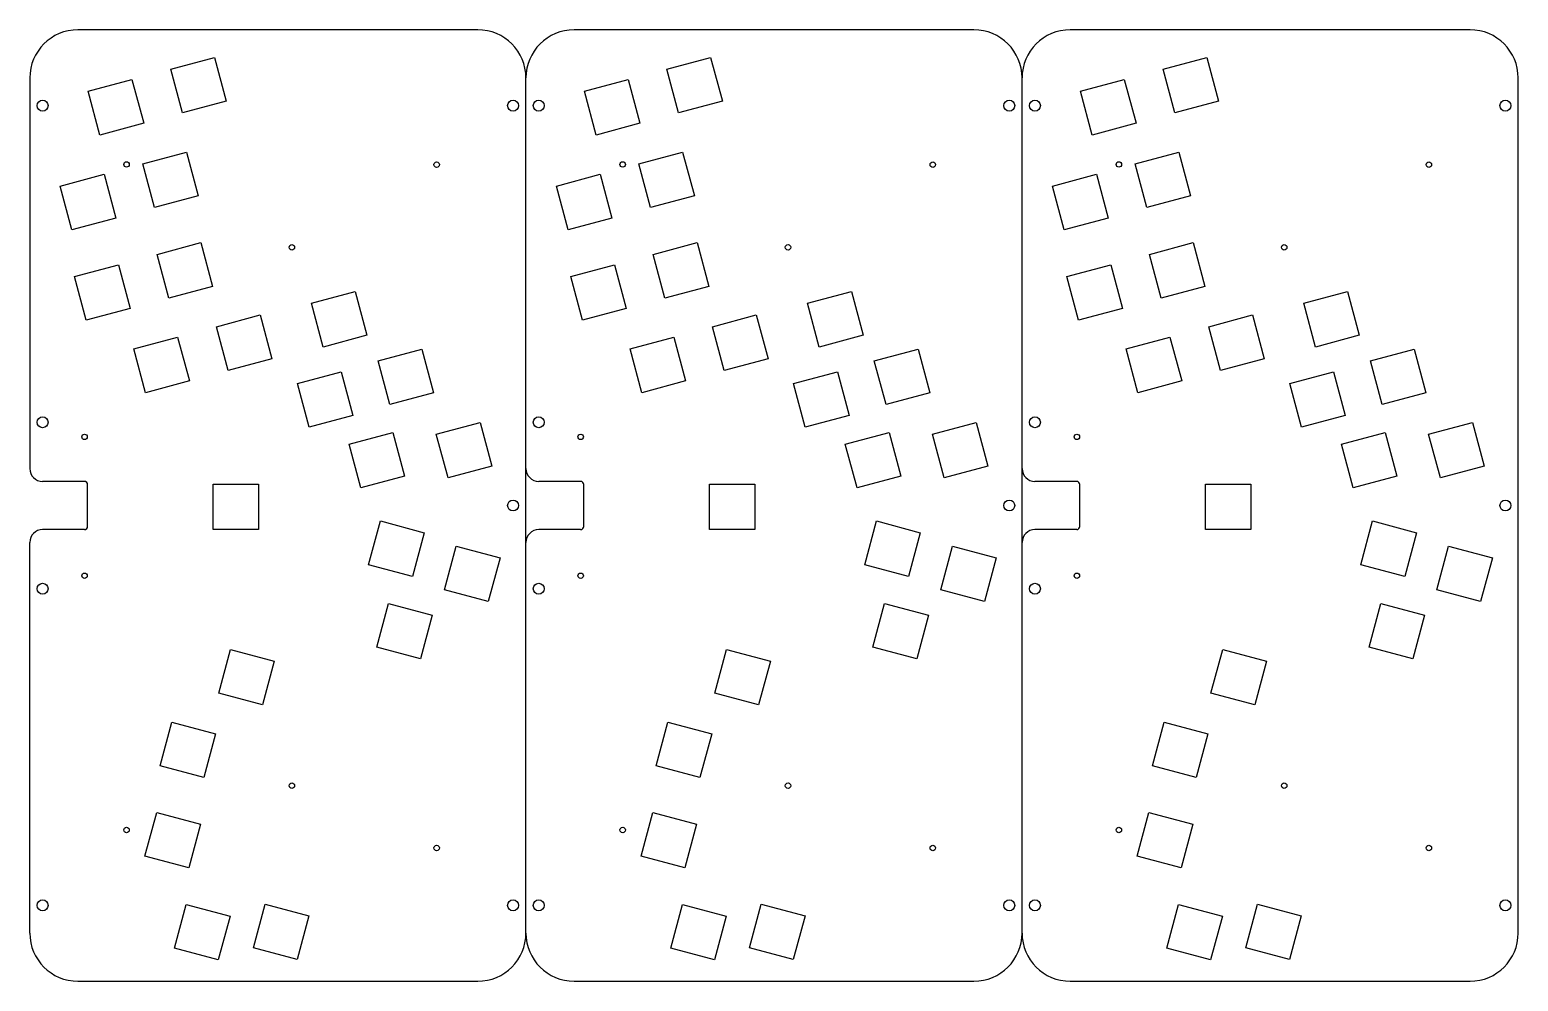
# Model space of a CAD drawing. Header units: inches. Extents: x 0 to 463, y 0 to 296.
import ezdxf

# ---------------------------------------------------------------- set-up
doc = ezdxf.new("R2010")
doc.units = ezdxf.units.IN
doc.header["$MEASUREMENT"] = 0

msp = doc.modelspace()

# ---------------------------------------------------------------- linework, layer by layer
at = {"color": 1}
for p, q in [((139.4, 296), (15, 296)), ((293.8, 296), (169.4, 296)), ((448.2, 296), (323.8, 296)), ((43.86, 283.77), (57.48, 287.42)), ((57.48, 287.42), (61.13, 273.8)), ((198.26, 283.77), (211.88, 287.42)), ((211.88, 287.42), (215.53, 273.8)), ((352.66, 283.77), (366.28, 287.42)), ((366.28, 287.42), (369.93, 273.8)), ((47.51, 270.15), (43.86, 283.77)), ((201.91, 270.15), (198.26, 283.77)), ((356.31, 270.15), (352.66, 283.77)), ((0, 281), (0, 159.5)), ((18.19, 276.87), (31.81, 280.52)), ((31.81, 280.52), (35.46, 266.9)), ((154.4, 15), (154.4, 281)), ((172.59, 276.87), (186.21, 280.52)), ((186.21, 280.52), (189.86, 266.9)), ((308.8, 15), (308.8, 281)), ((326.99, 276.87), (340.61, 280.52)), ((340.61, 280.52), (344.26, 266.9)), ((463.2, 15), (463.2, 281)), ((21.84, 263.25), (18.19, 276.87)), ((61.13, 273.8), (47.51, 270.15)), ((176.24, 263.25), (172.59, 276.87)), ((215.53, 273.8), (201.91, 270.15)), ((330.64, 263.25), (326.99, 276.87)), ((369.93, 273.8), (356.31, 270.15)), ((35.46, 266.9), (21.84, 263.25)), ((189.86, 266.9), (176.24, 263.25)), ((344.26, 266.9), (330.64, 263.25)), ((35.15, 254.29), (48.77, 257.94)), ((48.77, 257.94), (52.42, 244.32)), ((189.55, 254.29), (203.17, 257.94)), ((203.17, 257.94), (206.82, 244.32)), ((343.95, 254.29), (357.57, 257.94)), ((357.57, 257.94), (361.22, 244.32)), ((9.49, 247.39), (23.11, 251.04)), ((23.11, 251.04), (26.75, 237.42)), ((38.8, 240.67), (35.15, 254.29)), ((163.89, 247.39), (177.51, 251.04)), ((177.51, 251.04), (181.15, 237.42)), ((193.2, 240.67), (189.55, 254.29)), ((318.29, 247.39), (331.91, 251.04)), ((331.91, 251.04), (335.55, 237.42)), ((347.6, 240.67), (343.95, 254.29)), ((13.14, 233.77), (9.49, 247.39)), ((167.54, 233.77), (163.89, 247.39)), ((321.94, 233.77), (318.29, 247.39)), ((52.42, 244.32), (38.8, 240.67)), ((206.82, 244.32), (193.2, 240.67)), ((361.22, 244.32), (347.6, 240.67)), ((26.75, 237.42), (13.14, 233.77)), ((181.15, 237.42), (167.54, 233.77)), ((335.55, 237.42), (321.94, 233.77)), ((39.62, 226.13), (53.24, 229.78)), ((53.24, 229.78), (56.89, 216.16)), ((194.02, 226.13), (207.64, 229.78)), ((207.64, 229.78), (211.29, 216.16)), ((348.42, 226.13), (362.04, 229.78)), ((362.04, 229.78), (365.69, 216.16)), ((13.95, 219.23), (27.57, 222.88)), ((27.57, 222.88), (31.22, 209.26)), ((43.27, 212.51), (39.62, 226.13)), ((168.35, 219.23), (181.97, 222.88)), ((181.97, 222.88), (185.62, 209.26)), ((197.67, 212.51), (194.02, 226.13)), ((322.75, 219.23), (336.37, 222.88)), ((336.37, 222.88), (340.02, 209.26)), ((352.07, 212.51), (348.42, 226.13)), ((17.6, 205.61), (13.95, 219.23)), ((172, 205.61), (168.35, 219.23)), ((326.4, 205.61), (322.75, 219.23)), ((56.89, 216.16), (43.27, 212.51)), ((87.65, 210.91), (101.27, 214.56)), ((101.27, 214.56), (104.92, 200.94)), ((211.29, 216.16), (197.67, 212.51)), ((242.05, 210.91), (255.67, 214.56)), ((255.67, 214.56), (259.32, 200.94)), ((365.69, 216.16), (352.07, 212.51)), ((396.45, 210.91), (410.07, 214.56)), ((410.07, 214.56), (413.72, 200.94)), ((31.22, 209.26), (17.6, 205.61)), ((91.3, 197.29), (87.65, 210.91)), ((185.62, 209.26), (172, 205.61)), ((245.7, 197.29), (242.05, 210.91)), ((340.02, 209.26), (326.4, 205.61)), ((400.1, 197.29), (396.45, 210.91)), ((58.07, 203.62), (71.69, 207.27)), ((71.69, 207.27), (75.34, 193.65)), ((212.47, 203.62), (226.09, 207.27)), ((226.09, 207.27), (229.74, 193.65)), ((366.87, 203.62), (380.49, 207.27)), ((380.49, 207.27), (384.14, 193.65)), ((32.4, 196.72), (46.02, 200.37)), ((46.02, 200.37), (49.67, 186.75)), ((61.72, 190), (58.07, 203.62)), ((104.92, 200.94), (91.3, 197.29)), ((186.8, 196.72), (200.42, 200.37)), ((200.42, 200.37), (204.07, 186.75)), ((216.12, 190), (212.47, 203.62)), ((259.32, 200.94), (245.7, 197.29)), ((341.2, 196.72), (354.82, 200.37)), ((354.82, 200.37), (358.47, 186.75)), ((370.52, 190), (366.87, 203.62)), ((413.72, 200.94), (400.1, 197.29)), ((36.05, 183.1), (32.4, 196.72)), ((108.41, 193.02), (122.03, 196.67)), ((122.03, 196.67), (125.68, 183.05)), ((190.45, 183.1), (186.8, 196.72)), ((262.81, 193.02), (276.43, 196.67)), ((276.43, 196.67), (280.08, 183.05)), ((344.85, 183.1), (341.2, 196.72)), ((417.21, 193.02), (430.83, 196.67)), ((430.83, 196.67), (434.48, 183.05)), ((75.34, 193.65), (61.72, 190)), ((112.06, 179.4), (108.41, 193.02)), ((229.74, 193.65), (216.12, 190)), ((266.46, 179.4), (262.81, 193.02)), ((384.14, 193.65), (370.52, 190)), ((420.86, 179.4), (417.21, 193.02)), ((49.67, 186.75), (36.05, 183.1)), ((83.29, 185.95), (96.91, 189.59)), ((86.93, 172.33), (83.29, 185.95)), ((96.91, 189.59), (100.55, 175.97)), ((204.07, 186.75), (190.45, 183.1)), ((237.69, 185.95), (251.31, 189.59)), ((241.33, 172.33), (237.69, 185.95)), ((251.31, 189.59), (254.95, 175.97)), ((358.47, 186.75), (344.85, 183.1)), ((392.09, 185.95), (405.71, 189.59)), ((395.73, 172.33), (392.09, 185.95)), ((405.71, 189.59), (409.35, 175.97)), ((125.68, 183.05), (112.06, 179.4)), ((280.08, 183.05), (266.46, 179.4)), ((434.48, 183.05), (420.86, 179.4)), ((100.55, 175.97), (86.93, 172.33)), ((126.51, 170.2), (140.13, 173.84)), ((140.13, 173.84), (143.77, 160.23)), ((254.95, 175.97), (241.33, 172.33)), ((280.91, 170.2), (294.53, 173.84)), ((294.53, 173.84), (298.17, 160.23)), ((409.35, 175.97), (395.73, 172.33)), ((435.31, 170.2), (448.93, 173.84)), ((448.93, 173.84), (452.57, 160.23)), ((99.39, 167.11), (113.01, 170.76)), ((103.04, 153.49), (99.39, 167.11)), ((113.01, 170.76), (116.66, 157.14)), ((130.16, 156.58), (126.51, 170.2)), ((253.79, 167.11), (267.41, 170.76)), ((257.44, 153.49), (253.79, 167.11)), ((267.41, 170.76), (271.06, 157.14)), ((284.56, 156.58), (280.91, 170.2)), ((408.19, 167.11), (421.81, 170.76)), ((411.84, 153.49), (408.19, 167.11)), ((421.81, 170.76), (425.46, 157.14)), ((438.96, 156.58), (435.31, 170.2)), ((143.77, 160.23), (130.16, 156.58)), ((298.17, 160.23), (284.56, 156.58)), ((452.57, 160.23), (438.96, 156.58)), ((17, 155.5), (4, 155.5)), ((5, 155.5), (5, 155.5)), ((18, 141.5), (18, 154.5)), ((57.09, 140.58), (57.09, 154.68)), ((57.09, 154.68), (71.19, 154.68)), ((71.19, 154.68), (71.19, 140.58)), ((116.66, 157.14), (103.04, 153.49)), ((171.4, 155.5), (158.4, 155.5)), ((159.4, 155.5), (159.4, 155.5)), ((172.4, 141.5), (172.4, 154.5)), ((211.49, 140.58), (211.49, 154.68)), ((211.49, 154.68), (225.59, 154.68)), ((225.59, 154.68), (225.59, 140.58)), ((271.06, 157.14), (257.44, 153.49)), ((325.8, 155.5), (312.8, 155.5)), ((313.8, 155.5), (313.8, 155.5)), ((326.8, 141.5), (326.8, 154.5)), ((365.89, 140.58), (365.89, 154.68)), ((365.89, 154.68), (379.99, 154.68)), ((379.99, 154.68), (379.99, 140.58)), ((425.46, 157.14), (411.84, 153.49)), ((17, 140.5), (4, 140.5)), ((5, 140.5), (5, 140.5)), ((71.19, 140.58), (57.09, 140.58)), ((105.45, 129.56), (109.1, 143.18)), ((109.1, 143.18), (122.72, 139.53)), ((122.72, 139.53), (119.07, 125.91)), ((171.4, 140.5), (158.4, 140.5)), ((159.4, 140.5), (159.4, 140.5)), ((225.59, 140.58), (211.49, 140.58)), ((259.85, 129.56), (263.5, 143.18)), ((263.5, 143.18), (277.12, 139.53)), ((277.12, 139.53), (273.47, 125.91)), ((325.8, 140.5), (312.8, 140.5)), ((313.8, 140.5), (313.8, 140.5)), ((379.99, 140.58), (365.89, 140.58)), ((414.25, 129.56), (417.9, 143.18)), ((417.9, 143.18), (431.52, 139.53)), ((431.52, 139.53), (427.87, 125.91)), ((0, 15), (0, 136.5)), ((129.08, 121.78), (132.73, 135.4)), ((132.73, 135.4), (146.35, 131.75)), ((283.48, 121.78), (287.13, 135.4)), ((287.13, 135.4), (300.75, 131.75)), ((437.88, 121.78), (441.53, 135.4)), ((441.53, 135.4), (455.15, 131.75)), ((146.35, 131.75), (142.7, 118.13)), ((300.75, 131.75), (297.1, 118.13)), ((455.15, 131.75), (451.5, 118.13)), ((119.07, 125.91), (105.45, 129.56)), ((273.47, 125.91), (259.85, 129.56)), ((427.87, 125.91), (414.25, 129.56)), ((142.7, 118.13), (129.08, 121.78)), ((297.1, 118.13), (283.48, 121.78)), ((451.5, 118.13), (437.88, 121.78)), ((107.98, 103.94), (111.63, 117.56)), ((111.63, 117.56), (125.25, 113.91)), ((262.38, 103.94), (266.03, 117.56)), ((266.03, 117.56), (279.65, 113.91)), ((416.78, 103.94), (420.43, 117.56)), ((420.43, 117.56), (434.05, 113.91)), ((125.25, 113.91), (121.6, 100.29)), ((279.65, 113.91), (276, 100.29)), ((434.05, 113.91), (430.4, 100.29)), ((58.79, 89.62), (62.44, 103.24)), ((62.44, 103.24), (76.06, 99.59)), ((121.6, 100.29), (107.98, 103.94)), ((213.19, 89.62), (216.84, 103.24)), ((216.84, 103.24), (230.46, 99.59)), ((276, 100.29), (262.38, 103.94)), ((367.59, 89.62), (371.24, 103.24)), ((371.24, 103.24), (384.86, 99.59)), ((430.4, 100.29), (416.78, 103.94)), ((76.06, 99.59), (72.41, 85.97)), ((230.46, 99.59), (226.81, 85.97)), ((384.86, 99.59), (381.21, 85.97)), ((72.41, 85.97), (58.79, 89.62)), ((226.81, 85.97), (213.19, 89.62)), ((381.21, 85.97), (367.59, 89.62)), ((40.55, 67), (44.2, 80.62)), ((44.2, 80.62), (57.82, 76.97)), ((194.95, 67), (198.6, 80.62)), ((198.6, 80.62), (212.22, 76.97)), ((349.35, 67), (353, 80.62)), ((353, 80.62), (366.62, 76.97)), ((57.82, 76.97), (54.17, 63.35)), ((212.22, 76.97), (208.57, 63.35)), ((366.62, 76.97), (362.97, 63.35)), ((54.17, 63.35), (40.55, 67)), ((208.57, 63.35), (194.95, 67)), ((362.97, 63.35), (349.35, 67)), ((35.84, 38.9), (39.49, 52.52)), ((39.49, 52.52), (53.11, 48.87)), ((190.24, 38.9), (193.89, 52.52)), ((193.89, 52.52), (207.51, 48.87)), ((344.64, 38.9), (348.29, 52.52)), ((348.29, 52.52), (361.91, 48.87)), ((53.11, 48.87), (49.46, 35.25)), ((207.51, 48.87), (203.86, 35.25)), ((361.91, 48.87), (358.26, 35.25)), ((49.46, 35.25), (35.84, 38.9)), ((203.86, 35.25), (190.24, 38.9)), ((358.26, 35.25), (344.64, 38.9)), ((45.05, 10.26), (48.7, 23.88)), ((48.7, 23.88), (62.32, 20.23)), ((69.59, 10.38), (73.24, 24)), ((73.24, 24), (86.86, 20.35)), ((199.45, 10.26), (203.1, 23.88)), ((203.1, 23.88), (216.72, 20.23)), ((223.99, 10.38), (227.64, 24)), ((227.64, 24), (241.26, 20.35)), ((353.85, 10.26), (357.5, 23.88)), ((357.5, 23.88), (371.12, 20.23)), ((378.39, 10.38), (382.04, 24)), ((382.04, 24), (395.66, 20.35)), ((62.32, 20.23), (58.67, 6.61)), ((86.86, 20.35), (83.21, 6.73)), ((216.72, 20.23), (213.07, 6.61)), ((241.26, 20.35), (237.61, 6.73)), ((371.12, 20.23), (367.47, 6.61)), ((395.66, 20.35), (392.01, 6.73)), ((58.67, 6.61), (45.05, 10.26)), ((83.21, 6.73), (69.59, 10.38)), ((213.07, 6.61), (199.45, 10.26)), ((237.61, 6.73), (223.99, 10.38)), ((367.47, 6.61), (353.85, 10.26)), ((392.01, 6.73), (378.39, 10.38)), ((15, 0), (139.4, 0)), ((169.4, 0), (293.8, 0)), ((323.8, 0), (448.2, 0))]:
    msp.add_line(p, q, dxfattribs=at)
for centre, radius in [((4, 272.4), 1.7), ((150.4, 272.4), 1.7), ((158.4, 272.4), 1.7), ((304.8, 272.4), 1.7), ((312.8, 272.4), 1.7), ((459.2, 272.4), 1.7), ((30.12, 254.11), 0.85), ((126.61, 254.05), 0.85), ((184.52, 254.11), 0.85), ((281.01, 254.05), 0.85), ((338.92, 254.11), 0.85), ((435.41, 254.05), 0.85), ((81.57, 228.33), 0.85), ((235.97, 228.33), 0.85), ((390.37, 228.33), 0.85), ((4, 173.9), 1.7), ((158.4, 173.9), 1.7), ((312.8, 173.9), 1.7), ((17.05, 169.34), 0.85), ((171.45, 169.34), 0.85), ((325.85, 169.34), 0.85), ((150.4, 148), 1.7), ((304.8, 148), 1.7), ((459.2, 148), 1.7), ((17.05, 126.15), 0.85), ((171.45, 126.15), 0.85), ((325.85, 126.15), 0.85), ((4, 122.1), 1.7), ((158.4, 122.1), 1.7), ((312.8, 122.1), 1.7), ((81.57, 60.82), 0.85), ((235.97, 60.82), 0.85), ((390.37, 60.82), 0.85), ((30.12, 47.05), 0.85), ((184.52, 47.05), 0.85), ((338.92, 47.05), 0.85), ((126.61, 41.45), 0.85), ((281.01, 41.45), 0.85), ((435.41, 41.45), 0.85), ((4, 23.6), 1.7), ((150.4, 23.6), 1.7), ((158.4, 23.6), 1.7), ((304.8, 23.6), 1.7), ((312.8, 23.6), 1.7), ((459.2, 23.6), 1.7)]:
    msp.add_circle(centre, radius, dxfattribs=at)
for centre, radius, start, end in [((15, 281), 15, 90, 180), ((139.4, 281), 15, 0, 90), ((169.4, 281), 15, 90, 180), ((293.8, 281), 15, 0, 90), ((323.8, 281), 15, 90, 180), ((448.2, 281), 15, 0, 90), ((4, 159.5), 4, 180, 270), ((158.4, 159.5), 4, 180, 270), ((312.8, 159.5), 4, 180, 270), ((17, 154.5), 1, 0, 90), ((171.4, 154.5), 1, 0, 90), ((325.8, 154.5), 1, 0, 90), ((4, 136.5), 4, 90, 180), ((17, 141.5), 1, 270, 0), ((158.4, 136.5), 4, 90, 180), ((171.4, 141.5), 1, 270, 0), ((312.8, 136.5), 4, 90, 180), ((325.8, 141.5), 1, 270, 0), ((15, 15), 15, 180, 270), ((139.4, 15), 15, 270, 0), ((169.4, 15), 15, 180, 270), ((293.8, 15), 15, 270, 0), ((323.8, 15), 15, 180, 270), ((448.2, 15), 15, 270, 0)]:
    msp.add_arc(centre, radius, start, end, dxfattribs=at)

doc.saveas('drawing.dxf')
